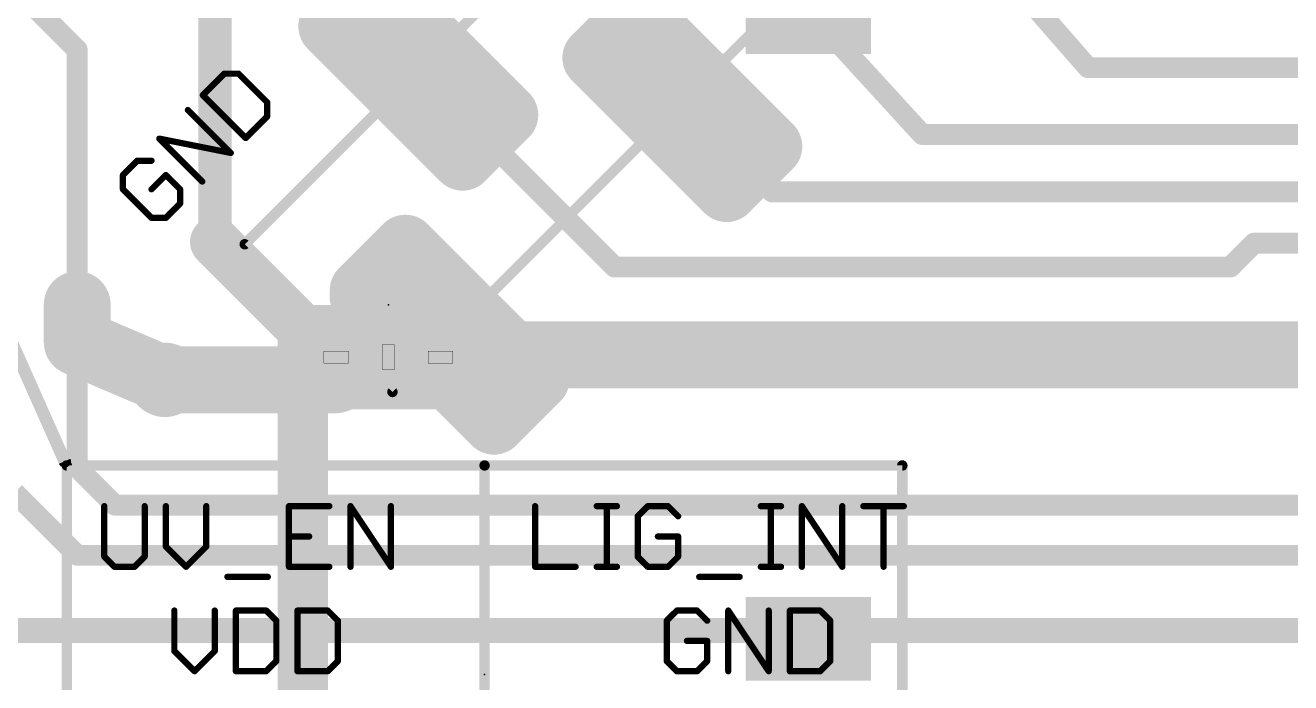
# Model space of a CAD drawing. Extents: x -1.6 to 81.6, y -2 to 51.3.
# Drawn here: x 10.8 to 26.19, y 17.96 to 25.95 of the extents above; entities that cross this region are included whole.
import ezdxf

# ---------------------------------------------------------------- set-up
doc = ezdxf.new("R2010")
doc.units = 0
for name, color, linetype in [('1', 22, 'CONTINUOUS'), ('16', 175, 'CONTINUOUS'), ('18', 82, 'CONTINUOUS'), ('21', 253, 'CONTINUOUS'), ('23', 7, 'CONTINUOUS'), ('25', 253, 'CONTINUOUS')]:
    doc.layers.add(name, color=color, linetype=linetype)

# ---------------------------------------------------------------- blocks, each defined once
blk = doc.blocks.new('RECT487680X243840R50')
at = {"const_width": 0.381}
blk.add_lwpolyline([(1.3335, -0.381), (1.3335, 0.381, 0.4142), (1.143, 0.5715), (-1.143, 0.5715, 0.4142), (-1.3335, 0.381), (-1.3335, -0.381, 0.4142), (-1.143, -0.5715), (1.143, -0.5715, 0.4142)], format="xyb", close=True, dxfattribs=at)
blk.add_solid([(-1.1684, -0.4064), (1.1684, -0.4064), (-1.1684, 0.4064), (1.1684, 0.4064)])
blk = doc.blocks.new('RECT')
blk.add_solid([(-0.5, -0.5), (0.5, -0.5), (-0.5, 0.5), (0.5, 0.5)])
blk = doc.blocks.new('RECT48768X24384R5')
at = {"const_width": 0.0038}
blk.add_lwpolyline([(0.1505, -0.0724), (0.1505, 0.0724, 0.4142), (0.1486, 0.0743), (-0.1486, 0.0743, 0.4142), (-0.1505, 0.0724), (-0.1505, -0.0724, 0.4142), (-0.1486, -0.0743), (0.1486, -0.0743, 0.4142)], format="xyb", close=True, dxfattribs=at)
blk.add_solid([(-0.1495, -0.0733), (0.1495, -0.0733), (-0.1495, 0.0733), (0.1495, 0.0733)])
blk = doc.blocks.new('ROUNDV')
at = {"const_width": 0.5}
blk.add_lwpolyline([(0, -0.25, 1), (0, 0.25, 1), (0, -0.25)], format="xyb", dxfattribs=at)

msp = doc.modelspace()

# ---------------------------------------------------------------- linework, layer by layer
at = {"layer": '1'}
for points, const_width in [([(18.406, 28.2284), (21.7048, 24.6248)], 0.254), ([(13.1064, 27.7368), (13.1064, 24.6888)], 0.4064), ([(21.6162, 27.8466), (23.7204, 25.4376)], 0.254), ([(11.43, 25.654), (10.3632, 26.7208)], 0.254), ([(11.43, 24.8412), (11.43, 25.654)], 0.254), ([(23.7204, 25.4376), (23.7744, 25.4376)], 0.254), ([(30.8864, 25.4376), (23.7744, 25.4376)], 0.254), ([(17.9651, 23.0124), (15.5775, 25.4)], 0.254), ([(19.8792, 23.9268), (18.7878, 25.0182)], 0.254), ([(11.43, 24.8412), (11.43, 20.574)], 0.254), ([(13.1064, 24.6888), (13.1064, 23.3172)], 0.4064), ([(21.7048, 24.6248), (21.9456, 24.6248)], 0.254), ([(31.6992, 24.6248), (21.9456, 24.6248)], 0.254), ([(21.4884, 23.9268), (19.8792, 23.9268)], 0.254), ([(21.4884, 23.9268), (31.5468, 23.9268)], 0.254), ([(25.4508, 23.0124), (25.7424, 23.304)], 0.254), ([(25.7424, 23.304), (32.004, 23.304)], 0.254), ([(20.4888, 23.0124), (17.9651, 23.0124)], 0.254), ([(20.4888, 23.0124), (25.4508, 23.0124)], 0.254), ([(15.7974, 22.6074), (14.5782, 21.916)], 0.8128), ([(15.9594, 22.1897), (14.9056, 22.6599)], 0.8128), ([(14.9056, 22.6599), (15.2132, 21.916)], 0.8128), ([(15.7974, 22.6074), (15.7974, 22.455)], 0.8128), ([(15.7974, 22.455), (16.3068, 21.9456)], 0.8128), ([(26.5176, 21.9456), (26.9748, 22.4028)], 0.8128), ([(15.2132, 21.916), (14.574, 21.6408)], 0.8128), ([(15.8482, 21.916), (15.2132, 21.916)], 0.8128), ([(15.2132, 21.916), (15.8482, 21.916)], 0.8128), ([(16.3068, 21.9456), (26.5176, 21.9456)], 0.8128), ([(14.574, 21.6408), (12.4968, 21.6408)], 0.8128), ([(11.43, 20.574), (11.8872, 20.1168)], 0.254), ([(10.668, 20.2692), (11.43, 19.5072)], 0.254), ([(26.5176, 20.1168), (11.8872, 20.1168)], 0.254), ([(15.5448, 19.5072), (11.43, 19.5072)], 0.254), ([(26.8224, 19.5072), (15.5448, 19.5072)], 0.254), ([(27.432, 18.5928), (8.9408, 18.5928)], 0.3048)]:
    msp.add_lwpolyline(points, dxfattribs=dict(at, const_width=const_width))
for points, const_width in [([(11.4935, 25.654, 1), (11.3665, 25.654)], 0.127), ([(11.3851, 25.6091, 1), (11.4749, 25.6989)], 0.127), ([(23.7204, 25.5011, 1), (23.7204, 25.3741)], 0.127), ([(23.6726, 25.3958, 1), (23.7682, 25.4794)], 0.127), ([(23.7744, 25.5011, 1), (23.7744, 25.3741)], 0.127), ([(23.7744, 25.3741, 1), (23.7744, 25.5011)], 0.127), ([(15.6224, 25.4449, 1), (15.5326, 25.3551)], 0.127), ([(18.8327, 25.0631, 1), (18.7429, 24.9733)], 0.127), ([(11.4935, 24.8412, 1), (11.3665, 24.8412)], 0.127), ([(11.3665, 24.8412, 1), (11.4935, 24.8412)], 0.127), ([(13.208, 24.6888, 1), (13.0048, 24.6888)], 0.2032), ([(13.0048, 24.6888, 1), (13.208, 24.6888)], 0.2032), ([(21.7048, 24.6883, 1), (21.7048, 24.5613)], 0.127), ([(21.658, 24.5819, 1), (21.7516, 24.6677)], 0.127), ([(21.9456, 24.6883, 1), (21.9456, 24.5613)], 0.127), ([(21.9456, 24.5613, 1), (21.9456, 24.6883)], 0.127), ([(19.8792, 23.9903, 1), (19.8792, 23.8633)], 0.127), ([(19.8343, 23.8819, 1), (19.9241, 23.9717)], 0.127), ([(21.4884, 23.9903, 1), (21.4884, 23.8633)], 0.127), ([(21.4884, 23.8633, 1), (21.4884, 23.9903)], 0.127), ([(13.0048, 23.3172, 1), (13.208, 23.3172)], 0.2032), ([(25.7424, 23.3675, 1), (25.7424, 23.2405)], 0.127), ([(25.7873, 23.2591, 1), (25.6975, 23.3489)], 0.127), ([(17.9651, 23.0759, 1), (17.9651, 22.9489)], 0.127), ([(17.9202, 22.9675, 1), (18.01, 23.0573)], 0.127), ([(20.4888, 23.0759, 1), (20.4888, 22.9489)], 0.127), ([(20.4888, 22.9489, 1), (20.4888, 23.0759)], 0.127), ([(25.4059, 23.0573, 1), (25.4957, 22.9675)], 0.127), ([(25.4508, 22.9489, 1), (25.4508, 23.0759)], 0.127), ([(15.0934, 22.7376, 1), (14.7178, 22.5823)], 0.4064), ([(14.9884, 22.8455, 1), (14.8228, 22.4744)], 0.4064), ([(16.0006, 22.6074, 1), (15.5942, 22.6074)], 0.4064), ([(15.8976, 22.4306, 1), (15.6972, 22.7842)], 0.4064), ([(15.9411, 22.5987, 1), (15.6537, 22.3113)], 0.4064), ([(15.5942, 22.455, 1), (16.0006, 22.455)], 0.4064), ([(15.8766, 22.0042, 1), (16.0422, 22.3753)], 0.4064), ([(15.2132, 22.1192, 1), (15.2132, 21.7128)], 0.4064), ([(15.2132, 22.1192, 1), (15.2132, 21.7128)], 0.4064), ([(15.2936, 21.7294, 1), (15.1328, 22.1026)], 0.4064), ([(15.8482, 21.7128, 1), (15.8482, 22.1192)], 0.4064), ([(15.8482, 21.7128, 1), (15.8482, 22.1192)], 0.4064), ([(16.3068, 22.1488, 1), (16.3068, 21.7424)], 0.4064), ([(14.478, 22.0928, 1), (14.6784, 21.7392)], 0.4064), ([(15.0254, 21.8384, 1), (15.401, 21.9936)], 0.4064), ([(16.1631, 21.8019, 1), (16.4505, 22.0893)], 0.4064), ([(26.3739, 22.0893, 1), (26.6613, 21.8019)], 0.4064), ([(12.4968, 21.844, 1), (12.4968, 21.4376)], 0.4064), ([(14.4936, 21.8274, 1), (14.6544, 21.4542)], 0.4064), ([(14.574, 21.4376, 1), (14.574, 21.844)], 0.4064), ([(11.4749, 20.6189, 1), (11.3851, 20.5291)], 0.127), ([(11.3665, 20.574, 1), (11.4935, 20.574)], 0.127), ([(11.8872, 20.1803, 1), (11.8872, 20.0533)], 0.127), ([(11.8423, 20.0719, 1), (11.9321, 20.1617)], 0.127), ([(11.43, 19.5707, 1), (11.43, 19.4437)], 0.127), ([(11.3851, 19.4623, 1), (11.4749, 19.5521)], 0.127), ([(15.5448, 19.5707, 1), (15.5448, 19.4437)], 0.127), ([(15.5448, 19.4437, 1), (15.5448, 19.5707)], 0.127)]:
    msp.add_lwpolyline(points, format="xyb", dxfattribs=dict(at, const_width=const_width))
at = {"layer": '16'}
for points, const_width in [([(13.2142, 23.425, 1), (12.9986, 23.2094)], 0.3048), ([(11.6332, 22.5552, 1), (11.2268, 22.5552)], 0.4064), ([(11.51, 22.2848, 1), (11.35, 21.9112)], 0.4064), ([(14.3256, 22.2504, 1), (14.0208, 22.2504)], 0.3048), ([(14.0654, 22.1426, 1), (14.281, 22.3582)], 0.3048), ([(11.2268, 22.098, 1), (11.6332, 22.098)], 0.4064), ([(12.4168, 21.454, 1), (12.5768, 21.8276)], 0.4064), ([(14.3256, 21.4884, 1), (14.0208, 21.4884)], 0.3048), ([(14.3256, 20.4216, 1), (14.0208, 20.4216)], 0.3048), ([(14.0208, 20.4216, 1), (14.3256, 20.4216)], 0.3048), ([(14.0208, 20.4216, 1), (14.3256, 20.4216)], 0.3048)]:
    msp.add_lwpolyline(points, format="xyb", dxfattribs=dict(at, const_width=const_width))
for points, const_width in [([(14.1732, 22.2504), (13.1064, 23.3172)], 0.6096), ([(11.43, 22.098), (11.43, 22.5552)], 0.8128), ([(12.4968, 21.6408), (11.43, 22.098)], 0.8128), ([(14.1732, 20.4216), (14.1732, 22.2504)], 0.6096), ([(14.1732, 21.4884), (14.1732, 20.4216)], 0.6096), ([(14.1732, 20.4216), (14.1732, 16.4592)], 0.6096)]:
    msp.add_lwpolyline(points, dxfattribs=dict(at, const_width=const_width))
at = {"layer": '21', "const_width": 0.127}
for points in [[(13.4668, 23.2893), (23.3451, 33.1676)], [(25.1412, 31.3715), (15.2629, 21.4932)], [(15.2629, 21.4932), (13.4668, 23.2893)]]:
    msp.add_lwpolyline(points, dxfattribs=at)
at = {"layer": '21', "const_width": 0.0635}
for points in [[(13.4893, 23.3117, 1), (13.4444, 23.2668)], [(13.4444, 23.3117, 1), (13.4893, 23.2668)], [(15.2404, 21.5157, 1), (15.2853, 21.4708)], [(15.2404, 21.4708, 1), (15.2853, 21.5157)]]:
    msp.add_lwpolyline(points, format="xyb", dxfattribs=at)
at = {"layer": '23'}
for p in [(15.2132, 22.551), (16.383, 18.0594)]:
    msp.add_point(p, dxfattribs=at)
at = {"layer": '25'}
for points, const_width in [([(13.2184, 25.3638), (12.9577, 25.1032)], 0.0762), ([(13.3921, 25.3638), (13.2184, 25.3638)], 0.0762), ([(13.7397, 25.0163), (13.3921, 25.3638)], 0.0762), ([(12.9577, 25.1032), (13.479, 24.5819)], 0.0762), ([(13.2973, 24.4002), (12.776, 24.9215)], 0.0762), ([(13.7397, 24.8425), (13.7397, 25.0163)], 0.0762), ([(13.479, 24.5819), (13.7397, 24.8425)], 0.0762), ([(12.9498, 24.0527), (12.4285, 24.574)], 0.0762), ([(12.4285, 24.574), (13.2973, 24.4002)], 0.0762), ([(12.1599, 24.3054), (11.9862, 24.1317)], 0.0762), ([(12.3337, 24.3054), (12.1599, 24.3054)], 0.0762), ([(11.9862, 24.1317), (11.9862, 23.9579)], 0.0762), ([(12.5075, 24.1317), (12.3337, 23.9579)], 0.0762), ([(12.6813, 23.9579), (12.5075, 24.1317)], 0.0762), ([(11.9862, 23.9579), (12.3337, 23.6104)], 0.0762), ([(12.6812, 23.7841), (12.6813, 23.9579)], 0.0762), ([(12.5075, 23.6104), (12.6812, 23.7841)], 0.0762), ([(12.3337, 23.6104), (12.5075, 23.6104)], 0.0762), ([(10.3632, 22.7076), (11.2776, 20.6502)], 0.1524), ([(11.303, 20.5994), (11.303, 13.6144)], 0.127), ([(16.383, 20.5994), (11.303, 20.5994)], 0.127), ([(21.463, 20.5994), (16.383, 20.5994)], 0.127), ([(16.383, 20.5994), (16.383, 13.6144)], 0.127), ([(21.463, 13.6144), (21.463, 20.5994)], 0.127), ([(11.7593, 20.1047), (11.7593, 19.4904)], 0.0762), ([(12.2508, 19.4904), (12.2508, 20.1047)], 0.0762), ([(12.5077, 20.1047), (12.5077, 19.6132)], 0.0762), ([(12.9992, 19.6132), (12.9992, 20.1047)], 0.0762), ([(14.496, 20.1047), (14.0046, 20.1047)], 0.0762), ([(14.0046, 20.1047), (14.0046, 19.3675)], 0.0762), ([(14.753, 19.3675), (14.753, 20.1047)], 0.0762), ([(14.753, 20.1047), (15.2445, 19.3675)], 0.0762), ([(15.2445, 19.3675), (15.2445, 20.1047)], 0.0762), ([(16.9982, 20.1047), (16.9982, 19.3675)], 0.0762), ([(17.7466, 20.1047), (17.9924, 20.1047)], 0.0762), ([(17.8695, 19.3675), (17.8695, 20.1047)], 0.0762), ([(18.3685, 20.1047), (18.2456, 19.9819)], 0.0762), ([(18.2456, 19.9819), (18.2456, 19.4904)], 0.0762), ([(18.6142, 20.1047), (18.3685, 20.1047)], 0.0762), ([(18.7371, 19.9819), (18.6142, 20.1047)], 0.0762), ([(19.7424, 20.1047), (19.9882, 20.1047)], 0.0762), ([(19.8653, 19.3675), (19.8653, 20.1047)], 0.0762), ([(20.2414, 19.3675), (20.2414, 20.1047)], 0.0762), ([(20.2414, 20.1047), (20.7328, 19.3675)], 0.0762), ([(20.7328, 19.3675), (20.7328, 20.1047)], 0.0762), ([(20.9898, 20.1047), (21.4813, 20.1047)], 0.0762), ([(21.2355, 19.3675), (21.2355, 20.1047)], 0.0762), ([(14.0046, 19.7361), (14.2503, 19.7361)], 0.0762), ([(18.7371, 19.7361), (18.4913, 19.7361)], 0.0762), ([(18.7371, 19.4904), (18.7371, 19.7361)], 0.0762), ([(12.5077, 19.6132), (12.7535, 19.3675)], 0.0762), ([(12.7535, 19.3675), (12.9992, 19.6132)], 0.0762), ([(11.7593, 19.4904), (11.8822, 19.3675)], 0.0762), ([(11.8822, 19.3675), (12.1279, 19.3675)], 0.0762), ([(12.1279, 19.3675), (12.2508, 19.4904)], 0.0762), ([(14.0046, 19.3675), (14.496, 19.3675)], 0.0762), ([(16.9982, 19.3675), (17.4897, 19.3675)], 0.0762), ([(17.7466, 19.3675), (17.9924, 19.3675)], 0.0762), ([(18.2456, 19.4904), (18.3685, 19.3675)], 0.0762), ([(18.3685, 19.3675), (18.6142, 19.3675)], 0.0762), ([(18.6142, 19.3675), (18.7371, 19.4904)], 0.0762), ([(19.7424, 19.3675), (19.9882, 19.3675)], 0.0762), ([(13.2561, 19.2446), (13.7476, 19.2446)], 0.0762), ([(18.994, 19.2446), (19.4855, 19.2446)], 0.0762), ([(12.6111, 18.8347), (12.6111, 18.3432)], 0.0762), ([(13.1026, 18.3432), (13.1026, 18.8347)], 0.0762), ([(13.3595, 18.8347), (13.3595, 18.0975)], 0.0762), ([(13.7281, 18.8347), (13.3595, 18.8347)], 0.0762), ([(13.851, 18.7119), (13.7281, 18.8347)], 0.0762), ([(14.1079, 18.8347), (14.1079, 18.0975)], 0.0762), ([(14.4765, 18.8347), (14.1079, 18.8347)], 0.0762), ([(14.5994, 18.7119), (14.4765, 18.8347)], 0.0762), ([(18.7213, 18.8347), (18.5984, 18.7119)], 0.0762), ([(18.967, 18.8347), (18.7213, 18.8347)], 0.0762), ([(19.0899, 18.7119), (18.967, 18.8347)], 0.0762), ([(19.3468, 18.0975), (19.3468, 18.8347)], 0.0762), ([(19.3468, 18.8347), (19.8383, 18.0975)], 0.0762), ([(19.8383, 18.0975), (19.8383, 18.8347)], 0.0762), ([(20.0953, 18.8347), (20.0953, 18.0975)], 0.0762), ([(20.4639, 18.8347), (20.0953, 18.8347)], 0.0762), ([(20.5867, 18.7119), (20.4639, 18.8347)], 0.0762), ([(13.851, 18.2204), (13.851, 18.7119)], 0.0762), ([(14.5994, 18.2204), (14.5994, 18.7119)], 0.0762), ([(18.5984, 18.7119), (18.5984, 18.2204)], 0.0762), ([(20.5867, 18.2204), (20.5867, 18.7119)], 0.0762), ([(19.0899, 18.4661), (18.8442, 18.4661)], 0.0762), ([(19.0899, 18.2204), (19.0899, 18.4661)], 0.0762), ([(12.6111, 18.3432), (12.8568, 18.0975)], 0.0762), ([(12.8568, 18.0975), (13.1026, 18.3432)], 0.0762), ([(13.7281, 18.0975), (13.851, 18.2204)], 0.0762), ([(14.4765, 18.0975), (14.5994, 18.2204)], 0.0762), ([(18.5984, 18.2204), (18.7213, 18.0975)], 0.0762), ([(18.967, 18.0975), (19.0899, 18.2204)], 0.0762), ([(20.4639, 18.0975), (20.5867, 18.2204)], 0.0762), ([(13.3595, 18.0975), (13.7281, 18.0975)], 0.0762), ([(14.1079, 18.0975), (14.4765, 18.0975)], 0.0762), ([(18.7213, 18.0975), (18.967, 18.0975)], 0.0762), ([(20.0953, 18.0975), (20.4639, 18.0975)], 0.0762)]:
    msp.add_lwpolyline(points, dxfattribs=dict(at, const_width=const_width))
for points, const_width in [([(13.2184, 25.3829, 1), (13.2184, 25.3448)], 0.0381), ([(13.2318, 25.3504, 1), (13.2049, 25.3773)], 0.0381), ([(13.4056, 25.3773, 1), (13.3787, 25.3504)], 0.0381), ([(13.3921, 25.3448, 1), (13.3921, 25.3829)], 0.0381), ([(12.9712, 25.1167, 1), (12.9442, 25.0897)], 0.0381), ([(12.9442, 25.1167, 1), (12.9712, 25.0897)], 0.0381), ([(12.7895, 24.935, 1), (12.7626, 24.908)], 0.0381), ([(13.7587, 25.0163, 1), (13.7206, 25.0163)], 0.0381), ([(13.7262, 25.0028, 1), (13.7531, 25.0298)], 0.0381), ([(13.7206, 24.8425, 1), (13.7587, 24.8425)], 0.0381), ([(13.7531, 24.8291, 1), (13.7262, 24.856)], 0.0381), ([(12.442, 24.5875, 1), (12.415, 24.5605)], 0.0381), ([(12.4322, 24.5927, 1), (12.4248, 24.5553)], 0.0381), ([(13.4655, 24.5954, 1), (13.4925, 24.5684)], 0.0381), ([(13.4655, 24.5684, 1), (13.4925, 24.5954)], 0.0381), ([(12.1599, 24.3245, 1), (12.1599, 24.2864)], 0.0381), ([(12.1734, 24.292, 1), (12.1465, 24.3189)], 0.0381), ([(12.3337, 24.2864, 1), (12.3337, 24.3245)], 0.0381), ([(13.2839, 24.3868, 1), (13.3108, 24.4137)], 0.0381), ([(13.2936, 24.3815, 1), (13.3011, 24.4189)], 0.0381), ([(12.0052, 24.1317, 1), (11.9671, 24.1317)], 0.0381), ([(11.9727, 24.1451, 1), (11.9997, 24.1182)], 0.0381), ([(12.521, 24.1451, 1), (12.494, 24.1182)], 0.0381), ([(12.521, 24.1182, 1), (12.494, 24.1451)], 0.0381), ([(12.9363, 24.0392, 1), (12.9633, 24.0662)], 0.0381), ([(11.9997, 23.9714, 1), (11.9727, 23.9444)], 0.0381), ([(11.9671, 23.9579, 1), (12.0052, 23.9579)], 0.0381), ([(12.3202, 23.9714, 1), (12.3472, 23.9444)], 0.0381), ([(12.7003, 23.9579, 1), (12.6622, 23.9579)], 0.0381), ([(12.6678, 23.9444, 1), (12.6947, 23.9714)], 0.0381), ([(12.6622, 23.7841, 1), (12.7003, 23.7841)], 0.0381), ([(12.6947, 23.7707, 1), (12.6678, 23.7976)], 0.0381), ([(12.3337, 23.6294, 1), (12.3337, 23.5913)], 0.0381), ([(12.3202, 23.5969, 1), (12.3472, 23.6238)], 0.0381), ([(12.494, 23.6238, 1), (12.521, 23.5969)], 0.0381), ([(12.5075, 23.5913, 1), (12.5075, 23.6294)], 0.0381), ([(11.2428, 20.6347, 1), (11.3124, 20.6657)], 0.0762), ([(11.3348, 20.5994, 1), (11.2713, 20.5994)], 0.0635), ([(11.303, 20.6311, 1), (11.303, 20.5677)], 0.0635), ([(16.383, 20.6311, 1), (16.383, 20.5677)], 0.0635), ([(16.4147, 20.5994, 1), (16.3513, 20.5994)], 0.0635), ([(16.383, 20.5677, 1), (16.383, 20.6311)], 0.0635), ([(21.4947, 20.5994, 1), (21.4313, 20.5994)], 0.0635), ([(21.463, 20.5677, 1), (21.463, 20.6311)], 0.0635), ([(11.7784, 20.1047, 1), (11.7403, 20.1047)], 0.0381), ([(12.2698, 20.1047, 1), (12.2317, 20.1047)], 0.0381), ([(12.5268, 20.1047, 1), (12.4887, 20.1047)], 0.0381), ([(13.0183, 20.1047, 1), (12.9802, 20.1047)], 0.0381), ([(14.0046, 20.1238, 1), (14.0046, 20.0857)], 0.0381), ([(14.0236, 20.1047, 1), (13.9855, 20.1047)], 0.0381), ([(14.496, 20.0857, 1), (14.496, 20.1238)], 0.0381), ([(14.772, 20.1047, 1), (14.7339, 20.1047)], 0.0381), ([(14.7688, 20.1153, 1), (14.7371, 20.0942)], 0.0381), ([(15.2635, 20.1047, 1), (15.2254, 20.1047)], 0.0381), ([(17.0173, 20.1047, 1), (16.9792, 20.1047)], 0.0381), ([(17.7466, 20.1238, 1), (17.7466, 20.0857)], 0.0381), ([(17.8886, 20.1047, 1), (17.8505, 20.1047)], 0.0381), ([(17.9924, 20.0857, 1), (17.9924, 20.1238)], 0.0381), ([(18.2646, 19.9819, 1), (18.2265, 19.9819)], 0.0381), ([(18.2321, 19.9953, 1), (18.2591, 19.9684)], 0.0381), ([(18.3685, 20.1238, 1), (18.3685, 20.0857)], 0.0381), ([(18.3819, 20.0913, 1), (18.355, 20.1182)], 0.0381), ([(18.6277, 20.1182, 1), (18.6007, 20.0913)], 0.0381), ([(18.6142, 20.0857, 1), (18.6142, 20.1238)], 0.0381), ([(18.7236, 19.9684, 1), (18.7505, 19.9953)], 0.0381), ([(19.7424, 20.1238, 1), (19.7424, 20.0857)], 0.0381), ([(19.8843, 20.1047, 1), (19.8462, 20.1047)], 0.0381), ([(19.9882, 20.0857, 1), (19.9882, 20.1238)], 0.0381), ([(20.2604, 20.1047, 1), (20.2223, 20.1047)], 0.0381), ([(20.2572, 20.1153, 1), (20.2255, 20.0942)], 0.0381), ([(20.7519, 20.1047, 1), (20.7138, 20.1047)], 0.0381), ([(20.9898, 20.1238, 1), (20.9898, 20.0857)], 0.0381), ([(21.2546, 20.1047, 1), (21.2165, 20.1047)], 0.0381), ([(21.4813, 20.0857, 1), (21.4813, 20.1238)], 0.0381), ([(14.0046, 19.7552, 1), (14.0046, 19.7171)], 0.0381), ([(14.2503, 19.7171, 1), (14.2503, 19.7552)], 0.0381), ([(18.4913, 19.7552, 1), (18.4913, 19.7171)], 0.0381), ([(18.7561, 19.7361, 1), (18.718, 19.7361)], 0.0381), ([(18.7371, 19.7171, 1), (18.7371, 19.7552)], 0.0381), ([(12.4887, 19.6132, 1), (12.5268, 19.6132)], 0.0381), ([(12.5212, 19.6267, 1), (12.4943, 19.5998)], 0.0381), ([(12.9802, 19.6132, 1), (13.0183, 19.6132)], 0.0381), ([(13.0127, 19.5998, 1), (12.9857, 19.6267)], 0.0381), ([(11.7728, 19.5038, 1), (11.7458, 19.4769)], 0.0381), ([(11.7403, 19.4904, 1), (11.7784, 19.4904)], 0.0381), ([(11.8822, 19.3865, 1), (11.8822, 19.3484)], 0.0381), ([(11.8687, 19.354, 1), (11.8957, 19.381)], 0.0381), ([(12.1145, 19.381, 1), (12.1414, 19.354)], 0.0381), ([(12.1279, 19.3484, 1), (12.1279, 19.3865)], 0.0381), ([(12.2317, 19.4904, 1), (12.2698, 19.4904)], 0.0381), ([(12.2643, 19.4769, 1), (12.2373, 19.5038)], 0.0381), ([(12.74, 19.381, 1), (12.7669, 19.354)], 0.0381), ([(12.74, 19.354, 1), (12.7669, 19.381)], 0.0381), ([(14.0046, 19.3865, 1), (14.0046, 19.3484)], 0.0381), ([(14.496, 19.3484, 1), (14.496, 19.3865)], 0.0381), ([(15.2286, 19.3569, 1), (15.2603, 19.3781)], 0.0381), ([(16.9982, 19.3865, 1), (16.9982, 19.3484)], 0.0381), ([(17.4897, 19.3484, 1), (17.4897, 19.3865)], 0.0381), ([(17.7466, 19.3865, 1), (17.7466, 19.3484)], 0.0381), ([(17.9924, 19.3484, 1), (17.9924, 19.3865)], 0.0381), ([(18.2591, 19.5038, 1), (18.2321, 19.4769)], 0.0381), ([(18.2265, 19.4904, 1), (18.2646, 19.4904)], 0.0381), ([(18.3685, 19.3865, 1), (18.3685, 19.3484)], 0.0381), ([(18.355, 19.354, 1), (18.3819, 19.381)], 0.0381), ([(18.6007, 19.381, 1), (18.6277, 19.354)], 0.0381), ([(18.6142, 19.3484, 1), (18.6142, 19.3865)], 0.0381), ([(18.718, 19.4904, 1), (18.7561, 19.4904)], 0.0381), ([(18.7505, 19.4769, 1), (18.7236, 19.5038)], 0.0381), ([(19.7424, 19.3865, 1), (19.7424, 19.3484)], 0.0381), ([(19.9882, 19.3484, 1), (19.9882, 19.3865)], 0.0381), ([(20.717, 19.3569, 1), (20.7487, 19.3781)], 0.0381), ([(13.2561, 19.2637, 1), (13.2561, 19.2256)], 0.0381), ([(13.7476, 19.2256, 1), (13.7476, 19.2637)], 0.0381), ([(13.9855, 19.3675, 1), (14.0236, 19.3675)], 0.0381), ([(14.7339, 19.3675, 1), (14.772, 19.3675)], 0.0381), ([(15.2254, 19.3675, 1), (15.2635, 19.3675)], 0.0381), ([(16.9792, 19.3675, 1), (17.0173, 19.3675)], 0.0381), ([(17.8505, 19.3675, 1), (17.8886, 19.3675)], 0.0381), ([(18.994, 19.2637, 1), (18.994, 19.2256)], 0.0381), ([(19.4855, 19.2256, 1), (19.4855, 19.2637)], 0.0381), ([(19.8462, 19.3675, 1), (19.8843, 19.3675)], 0.0381), ([(20.2223, 19.3675, 1), (20.2604, 19.3675)], 0.0381), ([(20.7138, 19.3675, 1), (20.7519, 19.3675)], 0.0381), ([(21.2165, 19.3675, 1), (21.2546, 19.3675)], 0.0381), ([(12.6302, 18.8347, 1), (12.5921, 18.8347)], 0.0381), ([(13.1216, 18.8347, 1), (13.0835, 18.8347)], 0.0381), ([(13.3595, 18.8538, 1), (13.3595, 18.8157)], 0.0381), ([(13.3786, 18.8347, 1), (13.3405, 18.8347)], 0.0381), ([(13.7416, 18.8482, 1), (13.7147, 18.8213)], 0.0381), ([(13.7281, 18.8157, 1), (13.7281, 18.8538)], 0.0381), ([(14.1079, 18.8538, 1), (14.1079, 18.8157)], 0.0381), ([(14.127, 18.8347, 1), (14.0889, 18.8347)], 0.0381), ([(14.49, 18.8482, 1), (14.4631, 18.8213)], 0.0381), ([(14.4765, 18.8157, 1), (14.4765, 18.8538)], 0.0381), ([(18.7213, 18.8538, 1), (18.7213, 18.8157)], 0.0381), ([(18.7348, 18.8213, 1), (18.7078, 18.8482)], 0.0381), ([(18.9805, 18.8482, 1), (18.9536, 18.8213)], 0.0381), ([(18.967, 18.8157, 1), (18.967, 18.8538)], 0.0381), ([(19.3659, 18.8347, 1), (19.3278, 18.8347)], 0.0381), ([(19.3627, 18.8453, 1), (19.331, 18.8242)], 0.0381), ([(19.8574, 18.8347, 1), (19.8193, 18.8347)], 0.0381), ([(20.1143, 18.8347, 1), (20.0762, 18.8347)], 0.0381), ([(20.0953, 18.8538, 1), (20.0953, 18.8157)], 0.0381), ([(20.4773, 18.8482, 1), (20.4504, 18.8213)], 0.0381), ([(20.4639, 18.8157, 1), (20.4639, 18.8538)], 0.0381), ([(13.8701, 18.7119, 1), (13.832, 18.7119)], 0.0381), ([(13.8375, 18.6984, 1), (13.8645, 18.7253)], 0.0381), ([(14.6185, 18.7119, 1), (14.5804, 18.7119)], 0.0381), ([(14.5859, 18.6984, 1), (14.6129, 18.7253)], 0.0381), ([(18.6175, 18.7119, 1), (18.5794, 18.7119)], 0.0381), ([(18.585, 18.7253, 1), (18.6119, 18.6984)], 0.0381), ([(19.0764, 18.6984, 1), (19.1034, 18.7253)], 0.0381), ([(20.6058, 18.7119, 1), (20.5677, 18.7119)], 0.0381), ([(20.5733, 18.6984, 1), (20.6002, 18.7253)], 0.0381), ([(18.8442, 18.4852, 1), (18.8442, 18.4471)], 0.0381), ([(19.109, 18.4661, 1), (19.0709, 18.4661)], 0.0381), ([(19.0899, 18.4471, 1), (19.0899, 18.4852)], 0.0381), ([(12.6246, 18.3567, 1), (12.5976, 18.3298)], 0.0381), ([(12.5921, 18.3432, 1), (12.6302, 18.3432)], 0.0381), ([(13.0835, 18.3432, 1), (13.1216, 18.3432)], 0.0381), ([(13.1161, 18.3298, 1), (13.0891, 18.3567)], 0.0381), ([(13.832, 18.2204, 1), (13.8701, 18.2204)], 0.0381), ([(13.8645, 18.2069, 1), (13.8375, 18.2338)], 0.0381), ([(14.5804, 18.2204, 1), (14.6185, 18.2204)], 0.0381), ([(14.6129, 18.2069, 1), (14.5859, 18.2338)], 0.0381), ([(18.5794, 18.2204, 1), (18.6175, 18.2204)], 0.0381), ([(18.6119, 18.2338, 1), (18.585, 18.2069)], 0.0381), ([(19.0709, 18.2204, 1), (19.109, 18.2204)], 0.0381), ([(19.1034, 18.2069, 1), (19.0764, 18.2338)], 0.0381), ([(20.5677, 18.2204, 1), (20.6058, 18.2204)], 0.0381), ([(20.6002, 18.2069, 1), (20.5733, 18.2338)], 0.0381), ([(12.8434, 18.111, 1), (12.8703, 18.084)], 0.0381), ([(12.8434, 18.084, 1), (12.8703, 18.111)], 0.0381), ([(13.3595, 18.1166, 1), (13.3595, 18.0785)], 0.0381), ([(13.3405, 18.0975, 1), (13.3786, 18.0975)], 0.0381), ([(13.7147, 18.111, 1), (13.7416, 18.084)], 0.0381), ([(13.7281, 18.0785, 1), (13.7281, 18.1166)], 0.0381), ([(14.1079, 18.1166, 1), (14.1079, 18.0785)], 0.0381), ([(14.0889, 18.0975, 1), (14.127, 18.0975)], 0.0381), ([(14.4631, 18.111, 1), (14.49, 18.084)], 0.0381), ([(14.4765, 18.0785, 1), (14.4765, 18.1166)], 0.0381), ([(18.7213, 18.1166, 1), (18.7213, 18.0785)], 0.0381), ([(18.7078, 18.084, 1), (18.7348, 18.111)], 0.0381), ([(18.9536, 18.111, 1), (18.9805, 18.084)], 0.0381), ([(18.967, 18.0785, 1), (18.967, 18.1166)], 0.0381), ([(19.3278, 18.0975, 1), (19.3659, 18.0975)], 0.0381), ([(19.8193, 18.0975, 1), (19.8574, 18.0975)], 0.0381), ([(19.8225, 18.0869, 1), (19.8542, 18.1081)], 0.0381), ([(20.0953, 18.1166, 1), (20.0953, 18.0785)], 0.0381), ([(20.0762, 18.0975, 1), (20.1143, 18.0975)], 0.0381), ([(20.4504, 18.111, 1), (20.4773, 18.084)], 0.0381), ([(20.4639, 18.0785, 1), (20.4639, 18.1166)], 0.0381)]:
    msp.add_lwpolyline(points, format="xyb", dxfattribs=dict(at, const_width=const_width))

# ---------------------------------------------------------------- block references
at = {"layer": '1'}
for name, p, rotation in [('RECT487680X243840R50', (15.5775, 25.4), 135), ('RECT487680X243840R50', (18.7878, 25.0182), 135), ('RECT487680X243840R50', (15.9594, 22.1897), 135), ('RECT48768X24384R5', (15.2132, 21.916), 90)]:
    msp.add_blockref(name, p, dxfattribs=dict(at, rotation=rotation))
at = {"layer": '1', "xscale": 1.27, "yscale": 2.54, "rotation": 270}
msp.add_blockref('RECT', (15.2132, 21.916), dxfattribs=at)
at = {"layer": '1'}
for p in [(14.5782, 21.916), (15.8482, 21.916)]:
    msp.add_blockref('RECT48768X24384R5', p, dxfattribs=at)
at = {"layer": '16', "xscale": 1.016, "yscale": 1.524, "rotation": 270}
for p in [(20.32, 26.1112), (20.32, 18.4912)]:
    msp.add_blockref('RECT', p, dxfattribs=at)
at = {"layer": '18'}
for p, xscale, yscale in [((13.1064, 23.3172), 0.6096, 0.6096), ((13.1064, 23.3172), 0.6096, 0.6096), ((12.4968, 21.6408), 0.9048, 0.9048), ((12.4968, 21.6408), 0.9048, 0.9048)]:
    msp.add_blockref('ROUNDV', p, dxfattribs=dict(at, xscale=xscale, yscale=yscale))

doc.saveas('drawing.dxf')
